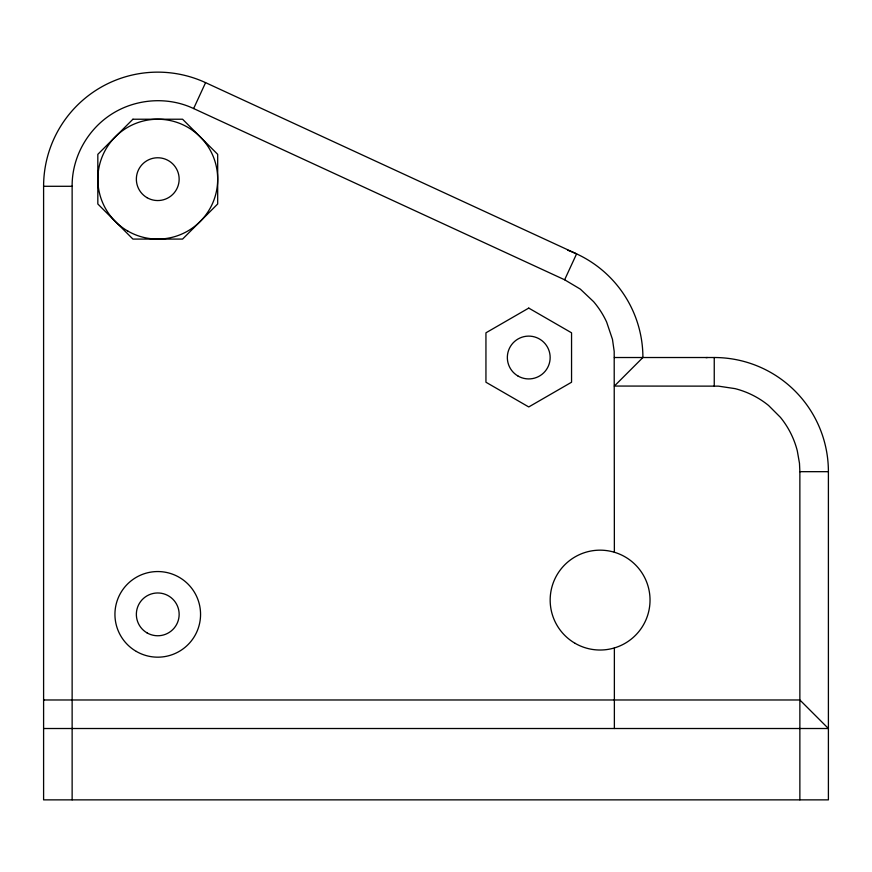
<?xml version="1.0" encoding="UTF-8"?>
<svg xmlns="http://www.w3.org/2000/svg" width="872" height="872" viewBox="0 0 872 872"><rect width="100%" height="100%" fill="white"/><g stroke="black" fill="none" stroke-linecap="round" stroke-linejoin="round"><path stroke-width="1.31" d="M72.136 799.864L72.136 186.292C71.995 173.768 74.916 161.298 80.246 149.984A88.388 88.388 0 0 1 95.222 127.846C104.913 117.36 117.306 109.436 130.887 105.032A88.388 88.388 0 0 1 157.265 100.705C169.768 100.596 182.324 103.179 193.628 108.553L564.631 279.781L580.327 289.123L593.57 301.636A88.061 88.061 0 0 1 606.65 322.084L612.471 339.35L614.193 351.405L614.368 552.238M193.628 108.553L205.585 82.644L576.588 253.872L564.631 279.781M614.368 357.52L714.244 357.52A114.156 114.156 0 0 1 828.4 471.676L828.4 799.864L43.6 799.864L43.6 186.292L72.136 186.292M799.864 799.864L799.864 471.676L799.482 463.272L797.302 450.868A86.764 86.764 0 0 0 780.429 417.35L768.581 405.491A86.764 86.764 0 0 0 735.042 388.629L718.452 386.143L614.368 386.056L642.904 357.52A114.156 114.156 0 0 0 567.607 250.188M799.864 471.676L828.4 471.676M43.6 728.512L828.4 728.512L799.864 699.976L43.6 699.976L44.025 700.401M714.244 357.52L714.244 386.056M614.368 647.951L614.368 728.512M707.356 357.52A35.632 1.679 -3.6 0 1 706.015 357.651M43.6 186.292A114.156 114.156 0 0 1 205.585 82.644M132.925 119.224L97.828 154.333L97.828 203.983L132.925 239.081L182.575 239.081L217.684 203.983L217.684 154.333L182.575 119.224L132.925 119.224M528.748 308.089L485.944 332.81L485.944 382.23L528.748 406.952L571.552 382.23L571.552 332.81L528.748 308.089M575.128 643.34A49.944 49.944 0 0 0 650.032 600.089A49.944 49.944 0 0 0 575.128 556.848A49.944 49.944 0 0 0 575.128 643.34M127.792 231.058A59.928 59.928 0 0 0 217.684 179.152A59.928 59.928 0 0 0 127.792 127.258A59.928 59.928 0 0 0 127.792 231.058M136.348 651.438A42.804 42.804 0 0 0 200.56 614.368A42.804 42.804 0 0 0 136.348 577.286A42.804 42.804 0 0 0 136.348 651.438M147.052 197.693A21.408 21.408 0 0 0 179.152 179.152A21.408 21.408 0 0 0 147.052 160.622A21.408 21.408 0 0 0 147.052 197.693M147.052 632.898A21.408 21.408 0 0 0 179.152 614.368A21.408 21.408 0 0 0 147.052 595.827A21.408 21.408 0 0 0 147.052 632.898M518.044 376.061A21.408 21.408 0 0 0 550.156 357.52A21.408 21.408 0 0 0 518.044 338.979A21.408 21.408 0 0 0 518.044 376.061"/></g></svg>
